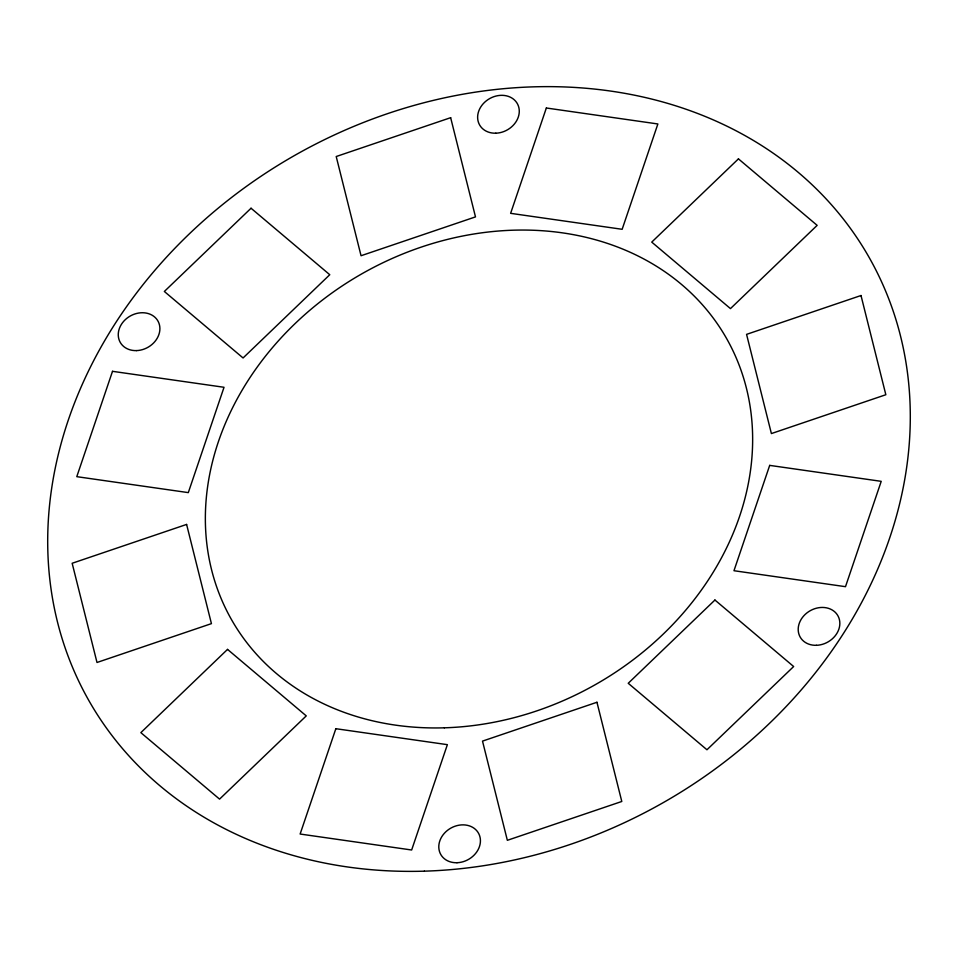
<?xml version="1.0" encoding="UTF-8"?>
<svg xmlns="http://www.w3.org/2000/svg" width="958" height="958" viewBox="0 0 958 958"><rect width="100%" height="100%" fill="white"/><g stroke="black" fill="none" stroke-linecap="round" stroke-linejoin="round"><path stroke-width="1.44" d="M112.505 371.321L76.784 476.665L188.307 492.616L224.028 387.283L112.505 371.321M335.851 728.703L300.129 834.035L411.653 849.997L447.374 744.665L335.851 728.703M546.347 108.003L510.626 213.335L622.149 229.297L657.871 123.965L546.347 108.003M769.693 465.384L733.972 570.717L845.495 586.679L881.216 481.335L769.693 465.384M251.044 208.233L164.345 291.471L243.069 357.969L329.768 274.718L251.044 208.233M227.537 649.392L140.85 732.642L219.562 799.128L306.261 715.889L227.537 649.392M738.438 158.872L651.739 242.111L730.463 308.608L817.15 225.358L738.438 158.872M714.931 600.031L628.232 683.282L706.956 749.767L793.655 666.529L714.931 600.031M450.655 117.69L336.21 156.525L361.046 255.738L475.491 216.891L450.655 117.69M186.606 524.433L72.161 563.268L96.998 662.481L211.431 623.634L186.606 524.433M861.003 295.519L746.569 334.366L771.394 433.567L885.839 394.732L861.003 295.519M596.954 702.262L482.509 741.109L507.345 840.31L621.79 801.475L596.954 702.262M424.37 871.169A448.667 372.399 -29.6 0 0 876.821 271.844A448.667 372.399 -29.6 0 0 135.797 293.998A448.667 372.399 -29.6 0 0 424.37 871.169M444.344 727.817A284.67 236.279 -29.6 0 0 731.409 347.562A284.67 236.279 -29.6 0 0 261.247 361.621A284.67 236.279 -29.6 0 0 444.344 727.817M495.825 133.198A21.663 17.974 -29.6 0 0 517.667 104.266A21.663 17.974 -29.6 0 0 481.886 105.332A21.663 17.974 -29.6 0 0 495.825 133.198M136.443 350.604A21.663 17.974 -29.6 0 0 158.286 321.672A21.663 17.974 -29.6 0 0 122.516 322.738A21.663 17.974 -29.6 0 0 136.443 350.604M456.978 862.727A21.663 17.974 -29.6 0 0 478.82 833.795A21.663 17.974 -29.6 0 0 443.051 834.861A21.663 17.974 -29.6 0 0 456.978 862.727M816.384 645.309A21.663 17.974 -29.6 0 0 838.226 616.365A21.663 17.974 -29.6 0 0 802.457 617.443A21.663 17.974 -29.6 0 0 816.384 645.309"/></g></svg>
